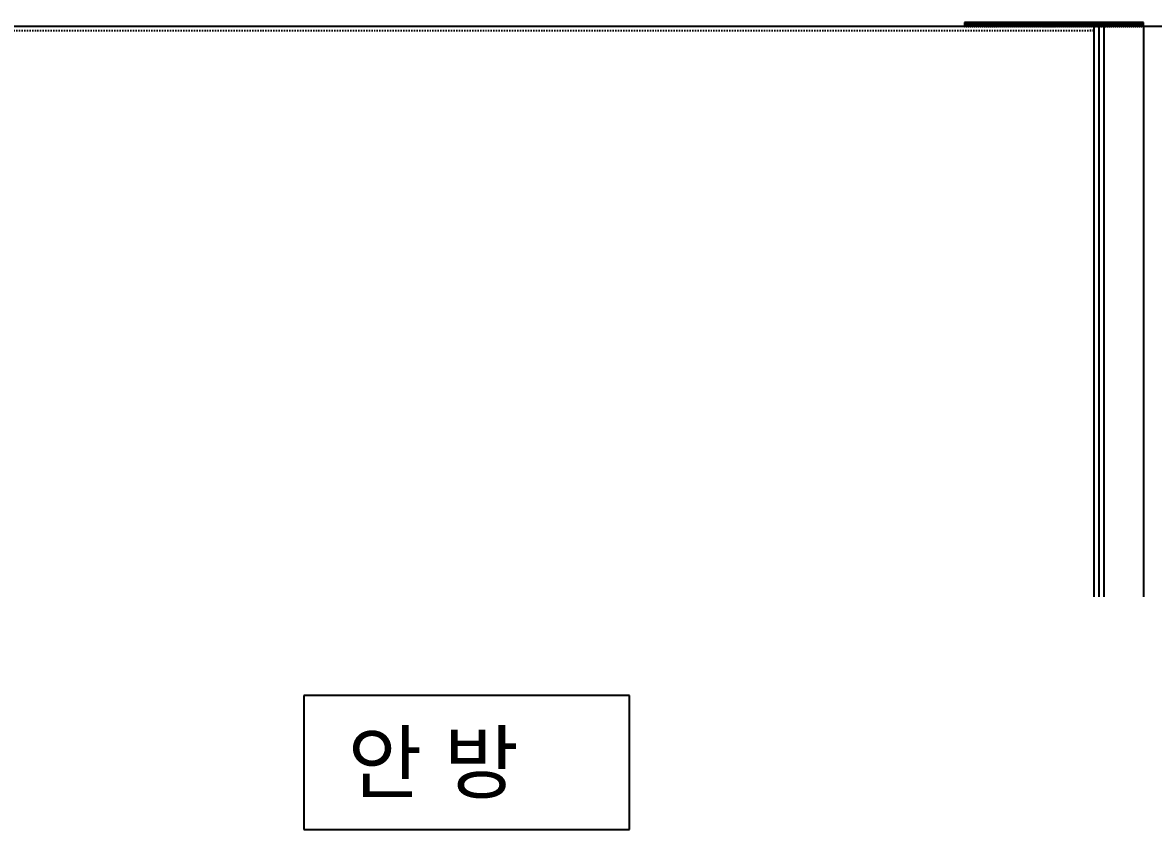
# Model space of a CAD drawing. Header units: millimetres. Extents: x 836 to 24182, y 1037 to 15910.
# Drawn here: x 17398 to 21664, y 12865 to 15910 of the extents above; entities that cross this region are included whole.
import ezdxf
from ezdxf.enums import TextEntityAlignment as Align

# ---------------------------------------------------------------- set-up
doc = ezdxf.new("R2010")
doc.units = ezdxf.units.MM
doc.linetypes.add('HIDDEN', pattern=[10, 5, -5])
for name, color, linetype in [('A_TXT', 250, 'Continuous'), ('LEGN', 7, 'Continuous'), ('전용면적', 30, 'Continuous'), ('주동원본-1$0$A_DRY', 5, 'Continuous'), ('주동원본-1$0$A_FIN2', 8, 'Continuous'), ('주동원본-1$0$A_INS', 8, 'Continuous'), ('주동원본-1$0$AS_CON', 10, 'Continuous')]:
    doc.layers.add(name, color=color, linetype=linetype)
doc.styles.add('돋음', font='')
doc.styles.get('돋음').set_extended_font_data('Dotum')

msp = doc.modelspace()

# ---------------------------------------------------------------- linework, layer by layer
at = {"layer": 'LEGN'}
for p, q in [((19688, 13370.3), (18459.5, 13370.3)), ((18459.5, 13370.3), (18459.5, 12864.7)), ((19688, 12864.7), (19688, 13370.3)), ((18459.5, 12864.7), (19688, 12864.7))]:
    msp.add_line(p, q, dxfattribs=at)
at = {"layer": '전용면적', "linetype": 'HIDDEN'}
for p, q in [((16023.8, 15880), (21438.8, 15880)), ((21438.8, 15880), (21423.8, 15880))]:
    msp.add_line(p, q, dxfattribs=at)
at = {"layer": '주동원본-1$0$A_DRY'}
for p, q in [((21438.8, 15895), (21438.8, 13742.5)), ((21476.3, 15895), (21476.3, 13742.5))]:
    msp.add_line(p, q, dxfattribs=at)
at = {"layer": '주동원본-1$0$A_DRY', "color": 8}
msp.add_line((21457.6, 15895), (21457.6, 13742.5), dxfattribs=at)
at = {"layer": '주동원본-1$0$A_FIN2', "ltscale": 0.7}
msp.add_line((21626.3, 15895), (20951.3, 15895), dxfattribs=at)
at = {"layer": '주동원본-1$0$A_INS', "ltscale": 0.7}
for p, q in [((20952.3, 15905.9), (20954.1, 15899.1)), ((20956, 15899.1), (20957.9, 15905.9)), ((20959.8, 15905.9), (20961.6, 15899.1)), ((20963.5, 15899.1), (20965.4, 15905.9)), ((20967.3, 15905.9), (20969.1, 15899.1)), ((20971, 15899.1), (20972.9, 15905.9)), ((20974.8, 15905.9), (20976.6, 15899.1)), ((20978.5, 15899.1), (20980.4, 15905.9)), ((20982.3, 15905.9), (20984.1, 15899.1)), ((20986, 15899.1), (20987.9, 15905.9)), ((20989.8, 15905.9), (20991.6, 15899.1)), ((20993.5, 15899.1), (20995.4, 15905.9)), ((20997.3, 15905.9), (20999.1, 15899.1)), ((21001, 15899.1), (21002.9, 15905.9)), ((21004.8, 15905.9), (21006.6, 15899.1)), ((21008.5, 15899.1), (21010.4, 15905.9)), ((21012.3, 15905.9), (21014.1, 15899.1)), ((21016, 15899.1), (21017.9, 15905.9)), ((21019.8, 15905.9), (21021.6, 15899.1)), ((21023.5, 15899.1), (21025.4, 15905.9)), ((21027.3, 15905.9), (21029.1, 15899.1)), ((21031, 15899.1), (21032.9, 15905.9)), ((21034.8, 15905.9), (21036.6, 15899.1)), ((21038.5, 15899.1), (21040.4, 15905.9)), ((21042.3, 15905.9), (21044.1, 15899.1)), ((21046, 15899.1), (21047.9, 15905.9)), ((21049.8, 15905.9), (21051.6, 15899.1)), ((21053.5, 15899.1), (21055.4, 15905.9)), ((21057.3, 15905.9), (21059.1, 15899.1)), ((21061, 15899.1), (21062.9, 15905.9)), ((21064.8, 15905.9), (21066.6, 15899.1)), ((21068.5, 15899.1), (21070.4, 15905.9)), ((21072.3, 15905.9), (21074.1, 15899.1)), ((21076, 15899.1), (21077.9, 15905.9)), ((21079.8, 15905.9), (21081.6, 15899.1)), ((21083.5, 15899.1), (21085.4, 15905.9)), ((21087.3, 15905.9), (21089.1, 15899.1)), ((21091, 15899.1), (21092.9, 15905.9)), ((21094.8, 15905.9), (21096.6, 15899.1)), ((21098.5, 15899.1), (21100.4, 15905.9)), ((21102.3, 15905.9), (21104.1, 15899.1)), ((21106, 15899.1), (21107.9, 15905.9)), ((21109.8, 15905.9), (21111.6, 15899.1)), ((21113.5, 15899.1), (21115.4, 15905.9)), ((21117.3, 15905.9), (21119.1, 15899.1)), ((21121, 15899.1), (21122.9, 15905.9)), ((21124.8, 15905.9), (21126.6, 15899.1)), ((21128.5, 15899.1), (21130.4, 15905.9)), ((21132.3, 15905.9), (21134.1, 15899.1)), ((21136, 15899.1), (21137.9, 15905.9)), ((21139.8, 15905.9), (21141.6, 15899.1)), ((21143.5, 15899.1), (21145.4, 15905.9)), ((21147.3, 15905.9), (21149.1, 15899.1)), ((21151, 15899.1), (21152.9, 15905.9)), ((21154.8, 15905.9), (21156.6, 15899.1)), ((21158.5, 15899.1), (21160.4, 15905.9)), ((21162.3, 15905.9), (21164.1, 15899.1)), ((21166, 15899.1), (21167.9, 15905.9)), ((21169.8, 15905.9), (21171.6, 15899.1)), ((21173.5, 15899.1), (21175.4, 15905.9)), ((21177.3, 15905.9), (21179.1, 15899.1)), ((21181, 15899.1), (21182.9, 15905.9)), ((21184.8, 15905.9), (21186.6, 15899.1)), ((21188.5, 15899.1), (21190.4, 15905.9)), ((21192.3, 15905.9), (21194.1, 15899.1)), ((21196, 15899.1), (21197.9, 15905.9)), ((21199.8, 15905.9), (21201.6, 15899.1)), ((21203.5, 15899.1), (21205.4, 15905.9)), ((21207.3, 15905.9), (21209.1, 15899.1)), ((21211, 15899.1), (21212.9, 15905.9)), ((21214.8, 15905.9), (21216.6, 15899.1)), ((21218.5, 15899.1), (21220.4, 15905.9)), ((21222.3, 15905.9), (21224.1, 15899.1)), ((21226, 15899.1), (21227.9, 15905.9)), ((21229.8, 15905.9), (21231.6, 15899.1)), ((21233.5, 15899.1), (21235.4, 15905.9)), ((21237.3, 15905.9), (21239.1, 15899.1)), ((21241, 15899.1), (21242.9, 15905.9)), ((21244.8, 15905.9), (21246.6, 15899.1)), ((21248.5, 15899.1), (21250.4, 15905.9)), ((21252.3, 15905.9), (21254.1, 15899.1)), ((21256, 15899.1), (21257.9, 15905.9)), ((21259.8, 15905.9), (21261.6, 15899.1)), ((21263.5, 15899.1), (21265.4, 15905.9)), ((21267.3, 15905.9), (21269.1, 15899.1)), ((21271, 15899.1), (21272.9, 15905.9)), ((21274.8, 15905.9), (21276.6, 15899.1)), ((21278.5, 15899.1), (21280.4, 15905.9)), ((21282.3, 15905.9), (21284.1, 15899.1)), ((21286, 15899.1), (21287.9, 15905.9)), ((21289.8, 15905.9), (21291.6, 15899.1)), ((21293.5, 15899.1), (21295.4, 15905.9)), ((21297.3, 15905.9), (21299.1, 15899.1)), ((21301, 15899.1), (21302.9, 15905.9)), ((21304.8, 15905.9), (21306.6, 15899.1)), ((21308.5, 15899.1), (21310.4, 15905.9)), ((21312.3, 15905.9), (21314.1, 15899.1)), ((21316, 15899.1), (21317.9, 15905.9)), ((21319.8, 15905.9), (21321.6, 15899.1)), ((21323.5, 15899.1), (21325.4, 15905.9)), ((21327.3, 15905.9), (21329.1, 15899.1)), ((21331, 15899.1), (21332.9, 15905.9)), ((21334.8, 15905.9), (21336.6, 15899.1)), ((21338.5, 15899.1), (21340.4, 15905.9)), ((21342.3, 15905.9), (21344.1, 15899.1)), ((21346, 15899.1), (21347.9, 15905.9)), ((21349.8, 15905.9), (21351.6, 15899.1)), ((21353.5, 15899.1), (21355.4, 15905.9)), ((21357.3, 15905.9), (21359.1, 15899.1)), ((21361, 15899.1), (21362.9, 15905.9)), ((21364.8, 15905.9), (21366.6, 15899.1)), ((21368.5, 15899.1), (21370.4, 15905.9)), ((21372.3, 15905.9), (21374.1, 15899.1)), ((21376, 15899.1), (21377.9, 15905.9)), ((21379.8, 15905.9), (21381.6, 15899.1)), ((21383.5, 15899.1), (21385.4, 15905.9)), ((21387.3, 15905.9), (21389.1, 15899.1)), ((21391, 15899.1), (21392.9, 15905.9)), ((21394.8, 15905.9), (21396.6, 15899.1)), ((21398.5, 15899.1), (21400.4, 15905.9)), ((21402.3, 15905.9), (21404.1, 15899.1)), ((21406, 15899.1), (21407.9, 15905.9)), ((21409.8, 15905.9), (21411.6, 15899.1)), ((21413.5, 15899.1), (21415.4, 15905.9)), ((21417.3, 15905.9), (21419.1, 15899.1)), ((21421, 15899.1), (21422.9, 15905.9)), ((21424.8, 15905.9), (21426.6, 15899.1)), ((21428.5, 15899.1), (21430.4, 15905.9)), ((21432.3, 15905.9), (21434.1, 15899.1)), ((21436, 15899.1), (21437.9, 15905.9)), ((21439.8, 15905.9), (21441.6, 15899.1)), ((21443.5, 15899.1), (21445.4, 15905.9)), ((21447.3, 15905.9), (21449.1, 15899.1)), ((21451, 15899.1), (21452.9, 15905.9)), ((21454.8, 15905.9), (21456.6, 15899.1)), ((21458.5, 15899.1), (21460.4, 15905.9)), ((21462.3, 15905.9), (21464.1, 15899.1)), ((21466, 15899.1), (21467.9, 15905.9)), ((21469.8, 15905.9), (21471.6, 15899.1)), ((21473.5, 15899.1), (21475.4, 15905.9)), ((21477.3, 15905.9), (21479.1, 15899.1)), ((21481, 15899.1), (21482.9, 15905.9)), ((21484.8, 15905.9), (21486.6, 15899.1)), ((21488.5, 15899.1), (21490.4, 15905.9)), ((21492.3, 15905.9), (21494.1, 15899.1)), ((21496, 15899.1), (21497.9, 15905.9)), ((21499.8, 15905.9), (21501.6, 15899.1)), ((21503.5, 15899.1), (21505.4, 15905.9)), ((21507.3, 15905.9), (21509.1, 15899.1)), ((21511, 15899.1), (21512.9, 15905.9)), ((21514.8, 15905.9), (21516.6, 15899.1)), ((21518.5, 15899.1), (21520.4, 15905.9)), ((21522.3, 15905.9), (21524.1, 15899.1)), ((21526, 15899.1), (21527.9, 15905.9)), ((21529.8, 15905.9), (21531.6, 15899.1)), ((21533.5, 15899.1), (21535.4, 15905.9)), ((21537.3, 15905.9), (21539.1, 15899.1)), ((21541, 15899.1), (21542.9, 15905.9)), ((21544.8, 15905.9), (21546.6, 15899.1)), ((21548.5, 15899.1), (21550.4, 15905.9)), ((21552.3, 15905.9), (21554.1, 15899.1)), ((21556, 15899.1), (21557.9, 15905.9)), ((21559.8, 15905.9), (21561.6, 15899.1)), ((21563.5, 15899.1), (21565.4, 15905.9)), ((21567.3, 15905.9), (21569.1, 15899.1)), ((21571, 15899.1), (21572.9, 15905.9)), ((21574.8, 15905.9), (21576.6, 15899.1)), ((21578.5, 15899.1), (21580.4, 15905.9)), ((21582.3, 15905.9), (21584.1, 15899.1)), ((21586, 15899.1), (21587.9, 15905.9)), ((21589.8, 15905.9), (21591.6, 15899.1)), ((21593.5, 15899.1), (21595.4, 15905.9)), ((21597.3, 15905.9), (21599.1, 15899.1)), ((21601, 15899.1), (21602.9, 15905.9)), ((21604.8, 15905.9), (21606.6, 15899.1)), ((21608.5, 15899.1), (21610.4, 15905.9)), ((21612.3, 15905.9), (21614.1, 15899.1)), ((21616, 15899.1), (21617.9, 15905.9)), ((21619.8, 15905.9), (21621.6, 15899.1)), ((21623.5, 15899.1), (21625.4, 15905.9)), ((21626.3, 15895), (21626.3, 13742.5))]:
    msp.add_line(p, q, dxfattribs=at)
for centre, start, end in [((20951.3, 15898), 270.0069, 20.7789), ((20955.1, 15907), 339.2142, 200.7858), ((20958.8, 15898), 159.2211, 269.9931), ((20958.8, 15898), 270.0069, 20.7789), ((20962.6, 15907), 339.2142, 200.7858), ((20966.3, 15898), 159.2211, 269.9931), ((20966.3, 15898), 270.0069, 20.7789), ((20970.1, 15907), 339.2142, 200.7858), ((20973.8, 15898), 159.2211, 269.9931), ((20973.8, 15898), 270.0069, 20.7789), ((20977.6, 15907), 339.2142, 200.7858), ((20981.3, 15898), 159.2211, 269.9931), ((20981.3, 15898), 270.0069, 20.7789), ((20985.1, 15907), 339.2142, 200.7858), ((20988.8, 15898), 159.2211, 269.9931), ((20988.8, 15898), 270.0069, 20.7789), ((20992.6, 15907), 339.2142, 200.7858), ((20996.3, 15898), 159.2211, 269.9931), ((20996.3, 15898), 270.0069, 20.7789), ((21000.1, 15907), 339.2142, 200.7858), ((21003.8, 15898), 159.2211, 269.9931), ((21003.8, 15898), 270.0069, 20.7789), ((21007.6, 15907), 339.2142, 200.7858), ((21011.3, 15898), 159.2211, 269.9931), ((21011.3, 15898), 270.0069, 20.7789), ((21015.1, 15907), 339.2142, 200.7858), ((21018.8, 15898), 159.2211, 269.9931), ((21018.8, 15898), 270.0069, 20.7789), ((21022.6, 15907), 339.2142, 200.7858), ((21026.3, 15898), 159.2211, 269.9931), ((21026.3, 15898), 270.0069, 20.7789), ((21030.1, 15907), 339.2142, 200.7858), ((21033.8, 15898), 159.2211, 269.9931), ((21033.8, 15898), 270.0069, 20.7789), ((21037.6, 15907), 339.2142, 200.7858), ((21041.3, 15898), 159.2211, 269.9931), ((21041.3, 15898), 270.0069, 20.7789), ((21045.1, 15907), 339.2142, 200.7858), ((21048.8, 15898), 159.2211, 269.9931), ((21048.8, 15898), 270.0069, 20.7789), ((21052.6, 15907), 339.2142, 200.7858), ((21056.3, 15898), 159.2211, 269.9931), ((21056.3, 15898), 270.0069, 20.7789), ((21060.1, 15907), 339.2142, 200.7858), ((21063.8, 15898), 159.2211, 269.9931), ((21063.8, 15898), 270.0069, 20.7789), ((21067.6, 15907), 339.2142, 200.7858), ((21071.3, 15898), 159.2211, 269.9931), ((21071.3, 15898), 270.0069, 20.7789), ((21075.1, 15907), 339.2142, 200.7858), ((21078.8, 15898), 159.2211, 269.9931), ((21078.8, 15898), 270.0069, 20.7789), ((21082.6, 15907), 339.2142, 200.7858), ((21086.3, 15898), 159.2211, 269.9931), ((21086.3, 15898), 270.0069, 20.7789), ((21090.1, 15907), 339.2142, 200.7858), ((21093.8, 15898), 159.2211, 269.9931), ((21093.8, 15898), 270.0069, 20.7789), ((21097.6, 15907), 339.2142, 200.7858), ((21101.3, 15898), 159.2211, 269.9931), ((21101.3, 15898), 270.0069, 20.7789), ((21105.1, 15907), 339.2142, 200.7858), ((21108.8, 15898), 159.2211, 269.9931), ((21108.8, 15898), 270.0069, 20.7789), ((21112.6, 15907), 339.2142, 200.7858), ((21116.3, 15898), 159.2211, 269.9931), ((21116.3, 15898), 270.0069, 20.7789), ((21120.1, 15907), 339.2142, 200.7858), ((21123.8, 15898), 159.2211, 269.9931), ((21123.8, 15898), 270.0069, 20.7789), ((21127.6, 15907), 339.2142, 200.7858), ((21131.3, 15898), 159.2211, 269.9931), ((21131.3, 15898), 270.0069, 20.7789), ((21135.1, 15907), 339.2142, 200.7858), ((21138.8, 15898), 159.2211, 269.9931), ((21138.8, 15898), 270.0069, 20.7789), ((21142.6, 15907), 339.2142, 200.7858), ((21146.3, 15898), 159.2211, 269.9931), ((21146.3, 15898), 270.0069, 20.7789), ((21150.1, 15907), 339.2142, 200.7858), ((21153.8, 15898), 159.2211, 269.9931), ((21153.8, 15898), 270.0069, 20.7789), ((21157.6, 15907), 339.2142, 200.7858), ((21161.3, 15898), 159.2211, 269.9931), ((21161.3, 15898), 270.0069, 20.7789), ((21165.1, 15907), 339.2142, 200.7858), ((21168.8, 15898), 159.2211, 269.9931), ((21168.8, 15898), 270.0069, 20.7789), ((21172.6, 15907), 339.2142, 200.7858), ((21176.3, 15898), 159.2211, 269.9931), ((21176.3, 15898), 270.0069, 20.7789), ((21180.1, 15907), 339.2142, 200.7858), ((21183.8, 15898), 159.2211, 269.9931), ((21183.8, 15898), 270.0069, 20.7789), ((21187.6, 15907), 339.2142, 200.7858), ((21191.3, 15898), 159.2211, 269.9931), ((21191.3, 15898), 270.0069, 20.7789), ((21195.1, 15907), 339.2142, 200.7858), ((21198.8, 15898), 159.2211, 269.9931), ((21198.8, 15898), 270.0069, 20.7789), ((21202.6, 15907), 339.2142, 200.7858), ((21206.3, 15898), 159.2211, 269.9931), ((21206.3, 15898), 270.0069, 20.7789), ((21210.1, 15907), 339.2142, 200.7858), ((21213.8, 15898), 159.2211, 269.9931), ((21213.8, 15898), 270.0069, 20.7789), ((21217.6, 15907), 339.2142, 200.7858), ((21221.3, 15898), 159.2211, 269.9931), ((21221.3, 15898), 270.0069, 20.7789), ((21225.1, 15907), 339.2142, 200.7858), ((21228.8, 15898), 159.2211, 269.9931), ((21228.8, 15898), 270.0069, 20.7789), ((21232.6, 15907), 339.2142, 200.7858), ((21236.3, 15898), 159.2211, 269.9931), ((21236.3, 15898), 270.0069, 20.7789), ((21240.1, 15907), 339.2142, 200.7858), ((21243.8, 15898), 159.2211, 269.9931), ((21243.8, 15898), 270.0069, 20.7789), ((21247.6, 15907), 339.2142, 200.7858), ((21251.3, 15898), 159.2211, 269.9931), ((21251.3, 15898), 270.0069, 20.7789), ((21255.1, 15907), 339.2142, 200.7858), ((21258.8, 15898), 159.2211, 269.9931), ((21258.8, 15898), 270.0069, 20.7789), ((21262.6, 15907), 339.2142, 200.7858), ((21266.3, 15898), 159.2211, 269.9931), ((21266.3, 15898), 270.0069, 20.7789), ((21270.1, 15907), 339.2142, 200.7858), ((21273.8, 15898), 159.2211, 269.9931), ((21273.8, 15898), 270.0069, 20.7789), ((21277.6, 15907), 339.2142, 200.7858), ((21281.3, 15898), 159.2211, 269.9931), ((21281.3, 15898), 270.0069, 20.7789), ((21285.1, 15907), 339.2142, 200.7858), ((21288.8, 15898), 159.2211, 269.9931), ((21288.8, 15898), 270.0069, 20.7789), ((21292.6, 15907), 339.2142, 200.7858), ((21296.3, 15898), 159.2211, 269.9931), ((21296.3, 15898), 270.0069, 20.7789), ((21300.1, 15907), 339.2142, 200.7858), ((21303.8, 15898), 159.2211, 269.9931), ((21303.8, 15898), 270.0069, 20.7789), ((21307.6, 15907), 339.2142, 200.7858), ((21311.3, 15898), 159.2211, 269.9931), ((21311.3, 15898), 270.0069, 20.7789), ((21315.1, 15907), 339.2142, 200.7858), ((21318.8, 15898), 159.2211, 269.9931), ((21318.8, 15898), 270.0069, 20.7789), ((21322.6, 15907), 339.2142, 200.7858), ((21326.3, 15898), 159.2211, 269.9931), ((21326.3, 15898), 270.0069, 20.7789), ((21330.1, 15907), 339.2142, 200.7858), ((21333.8, 15898), 159.2211, 269.9931), ((21333.8, 15898), 270.0069, 20.7789), ((21337.6, 15907), 339.2142, 200.7858), ((21341.3, 15898), 159.2211, 269.9931), ((21341.3, 15898), 270.0069, 20.7789), ((21345.1, 15907), 339.2142, 200.7858), ((21348.8, 15898), 159.2211, 269.9931), ((21348.8, 15898), 270.0069, 20.7789), ((21352.6, 15907), 339.2142, 200.7858), ((21356.3, 15898), 159.2211, 269.9931), ((21356.3, 15898), 270.0069, 20.7789), ((21360.1, 15907), 339.2142, 200.7858), ((21363.8, 15898), 159.2211, 269.9931), ((21363.8, 15898), 270.0069, 20.7789), ((21367.6, 15907), 339.2142, 200.7858), ((21371.3, 15898), 159.2211, 269.9931), ((21371.3, 15898), 270.0069, 20.7789), ((21375.1, 15907), 339.2142, 200.7858), ((21378.8, 15898), 159.2211, 269.9931), ((21378.8, 15898), 270.0069, 20.7789), ((21382.6, 15907), 339.2142, 200.7858), ((21386.3, 15898), 159.2211, 269.9931), ((21386.3, 15898), 270.0069, 20.7789), ((21390.1, 15907), 339.2142, 200.7858), ((21393.8, 15898), 159.2211, 269.9931), ((21393.8, 15898), 270.0069, 20.7789), ((21397.6, 15907), 339.2142, 200.7858), ((21401.3, 15898), 159.2211, 269.9931), ((21401.3, 15898), 270.0069, 20.7789), ((21405.1, 15907), 339.2142, 200.7858), ((21408.8, 15898), 159.2211, 269.9931), ((21408.8, 15898), 270.0069, 20.7789), ((21412.6, 15907), 339.2142, 200.7858), ((21416.3, 15898), 159.2211, 269.9931), ((21416.3, 15898), 270.0069, 20.7789), ((21420.1, 15907), 339.2142, 200.7858), ((21423.8, 15898), 159.2211, 269.9931), ((21423.8, 15898), 270.0069, 20.7789), ((21427.6, 15907), 339.2142, 200.7858), ((21431.3, 15898), 159.2211, 269.9931), ((21431.3, 15898), 270.0069, 20.7789), ((21435.1, 15907), 339.2142, 200.7858), ((21438.8, 15898), 159.2211, 269.9931), ((21438.8, 15898), 270.0069, 20.7789), ((21442.6, 15907), 339.2142, 200.7858), ((21446.3, 15898), 159.2211, 269.9931), ((21446.3, 15898), 270.0069, 20.7789), ((21450.1, 15907), 339.2142, 200.7858), ((21453.8, 15898), 159.2211, 269.9931), ((21453.8, 15898), 270.0069, 20.7789), ((21457.6, 15907), 339.2142, 200.7858), ((21461.3, 15898), 159.2211, 269.9931), ((21461.3, 15898), 270.0069, 20.7789), ((21465.1, 15907), 339.2142, 200.7858), ((21468.8, 15898), 159.2211, 269.9931), ((21468.8, 15898), 270.0069, 20.7789), ((21472.6, 15907), 339.2142, 200.7858), ((21476.3, 15898), 159.2211, 269.9931), ((21476.3, 15898), 270.0069, 20.7789), ((21480.1, 15907), 339.2142, 200.7858), ((21483.8, 15898), 159.2211, 269.9931), ((21483.8, 15898), 270.0069, 20.7789), ((21487.6, 15907), 339.2142, 200.7858), ((21491.3, 15898), 159.2211, 269.9931), ((21491.3, 15898), 270.0069, 20.7789), ((21495.1, 15907), 339.2142, 200.7858), ((21498.8, 15898), 159.2211, 269.9931), ((21498.8, 15898), 270.0069, 20.7789), ((21502.6, 15907), 339.2142, 200.7858), ((21506.3, 15898), 159.2211, 269.9931), ((21506.3, 15898), 270.0069, 20.7789), ((21510.1, 15907), 339.2142, 200.7858), ((21513.8, 15898), 159.2211, 269.9931), ((21513.8, 15898), 270.0069, 20.7789), ((21517.6, 15907), 339.2142, 200.7858), ((21521.3, 15898), 159.2211, 269.9931), ((21521.3, 15898), 270.0069, 20.7789), ((21525.1, 15907), 339.2142, 200.7858), ((21528.8, 15898), 159.2211, 269.9931), ((21528.8, 15898), 270.0069, 20.7789), ((21532.6, 15907), 339.2142, 200.7858), ((21536.3, 15898), 159.2211, 269.9931), ((21536.3, 15898), 270.0069, 20.7789), ((21540.1, 15907), 339.2142, 200.7858), ((21543.8, 15898), 159.2211, 269.9931), ((21543.8, 15898), 270.0069, 20.7789), ((21547.6, 15907), 339.2142, 200.7858), ((21551.3, 15898), 159.2211, 269.9931), ((21551.3, 15898), 270.0069, 20.7789), ((21555.1, 15907), 339.2142, 200.7858), ((21558.8, 15898), 159.2211, 269.9931), ((21558.8, 15898), 270.0069, 20.7789), ((21562.6, 15907), 339.2142, 200.7858), ((21566.3, 15898), 159.2211, 269.9931), ((21566.3, 15898), 270.0069, 20.7789), ((21570.1, 15907), 339.2142, 200.7858), ((21573.8, 15898), 159.2211, 269.9931), ((21573.8, 15898), 270.0069, 20.7789), ((21577.6, 15907), 339.2142, 200.7858), ((21581.3, 15898), 159.2211, 269.9931), ((21581.3, 15898), 270.0069, 20.7789), ((21585.1, 15907), 339.2142, 200.7858), ((21588.8, 15898), 159.2211, 269.9931), ((21588.8, 15898), 270.0069, 20.7789), ((21592.6, 15907), 339.2142, 200.7858), ((21596.3, 15898), 159.2211, 269.9931), ((21596.3, 15898), 270.0069, 20.7789), ((21600.1, 15907), 339.2142, 200.7858), ((21603.8, 15898), 159.2211, 269.9931), ((21603.8, 15898), 270.0069, 20.7789), ((21607.6, 15907), 339.2142, 200.7858), ((21611.3, 15898), 159.2211, 269.9931), ((21611.3, 15898), 270.0069, 20.7789), ((21615.1, 15907), 339.2142, 200.7858), ((21618.8, 15898), 159.2211, 269.9931), ((21618.8, 15898), 270.0069, 20.7789), ((21622.6, 15907), 339.2142, 200.7858), ((21626.3, 15898), 159.2211, 269.9931)]:
    msp.add_arc(centre, 3, start, end, dxfattribs=at)
at = {"layer": '주동원본-1$0$AS_CON', "ltscale": 0.5}
for p, q in [((20951.3, 15895), (12975.1, 15895)), ((21626.3, 15910), (20951.3, 15910)), ((20951.3, 15910), (20951.3, 15895)), ((21626.3, 15895), (21626.3, 15910)), ((23538.8, 15895), (21626.3, 15895))]:
    msp.add_line(p, q, dxfattribs=at)

# ---------------------------------------------------------------- texts
at = {"layer": 'A_TXT', "linetype": 'Continuous', "style": '돋음'}
msp.add_text('안 방', height=225, dxfattribs=at).set_placement((18623.8, 13117.5), align=Align.MIDDLE_LEFT)

doc.saveas('drawing.dxf')
